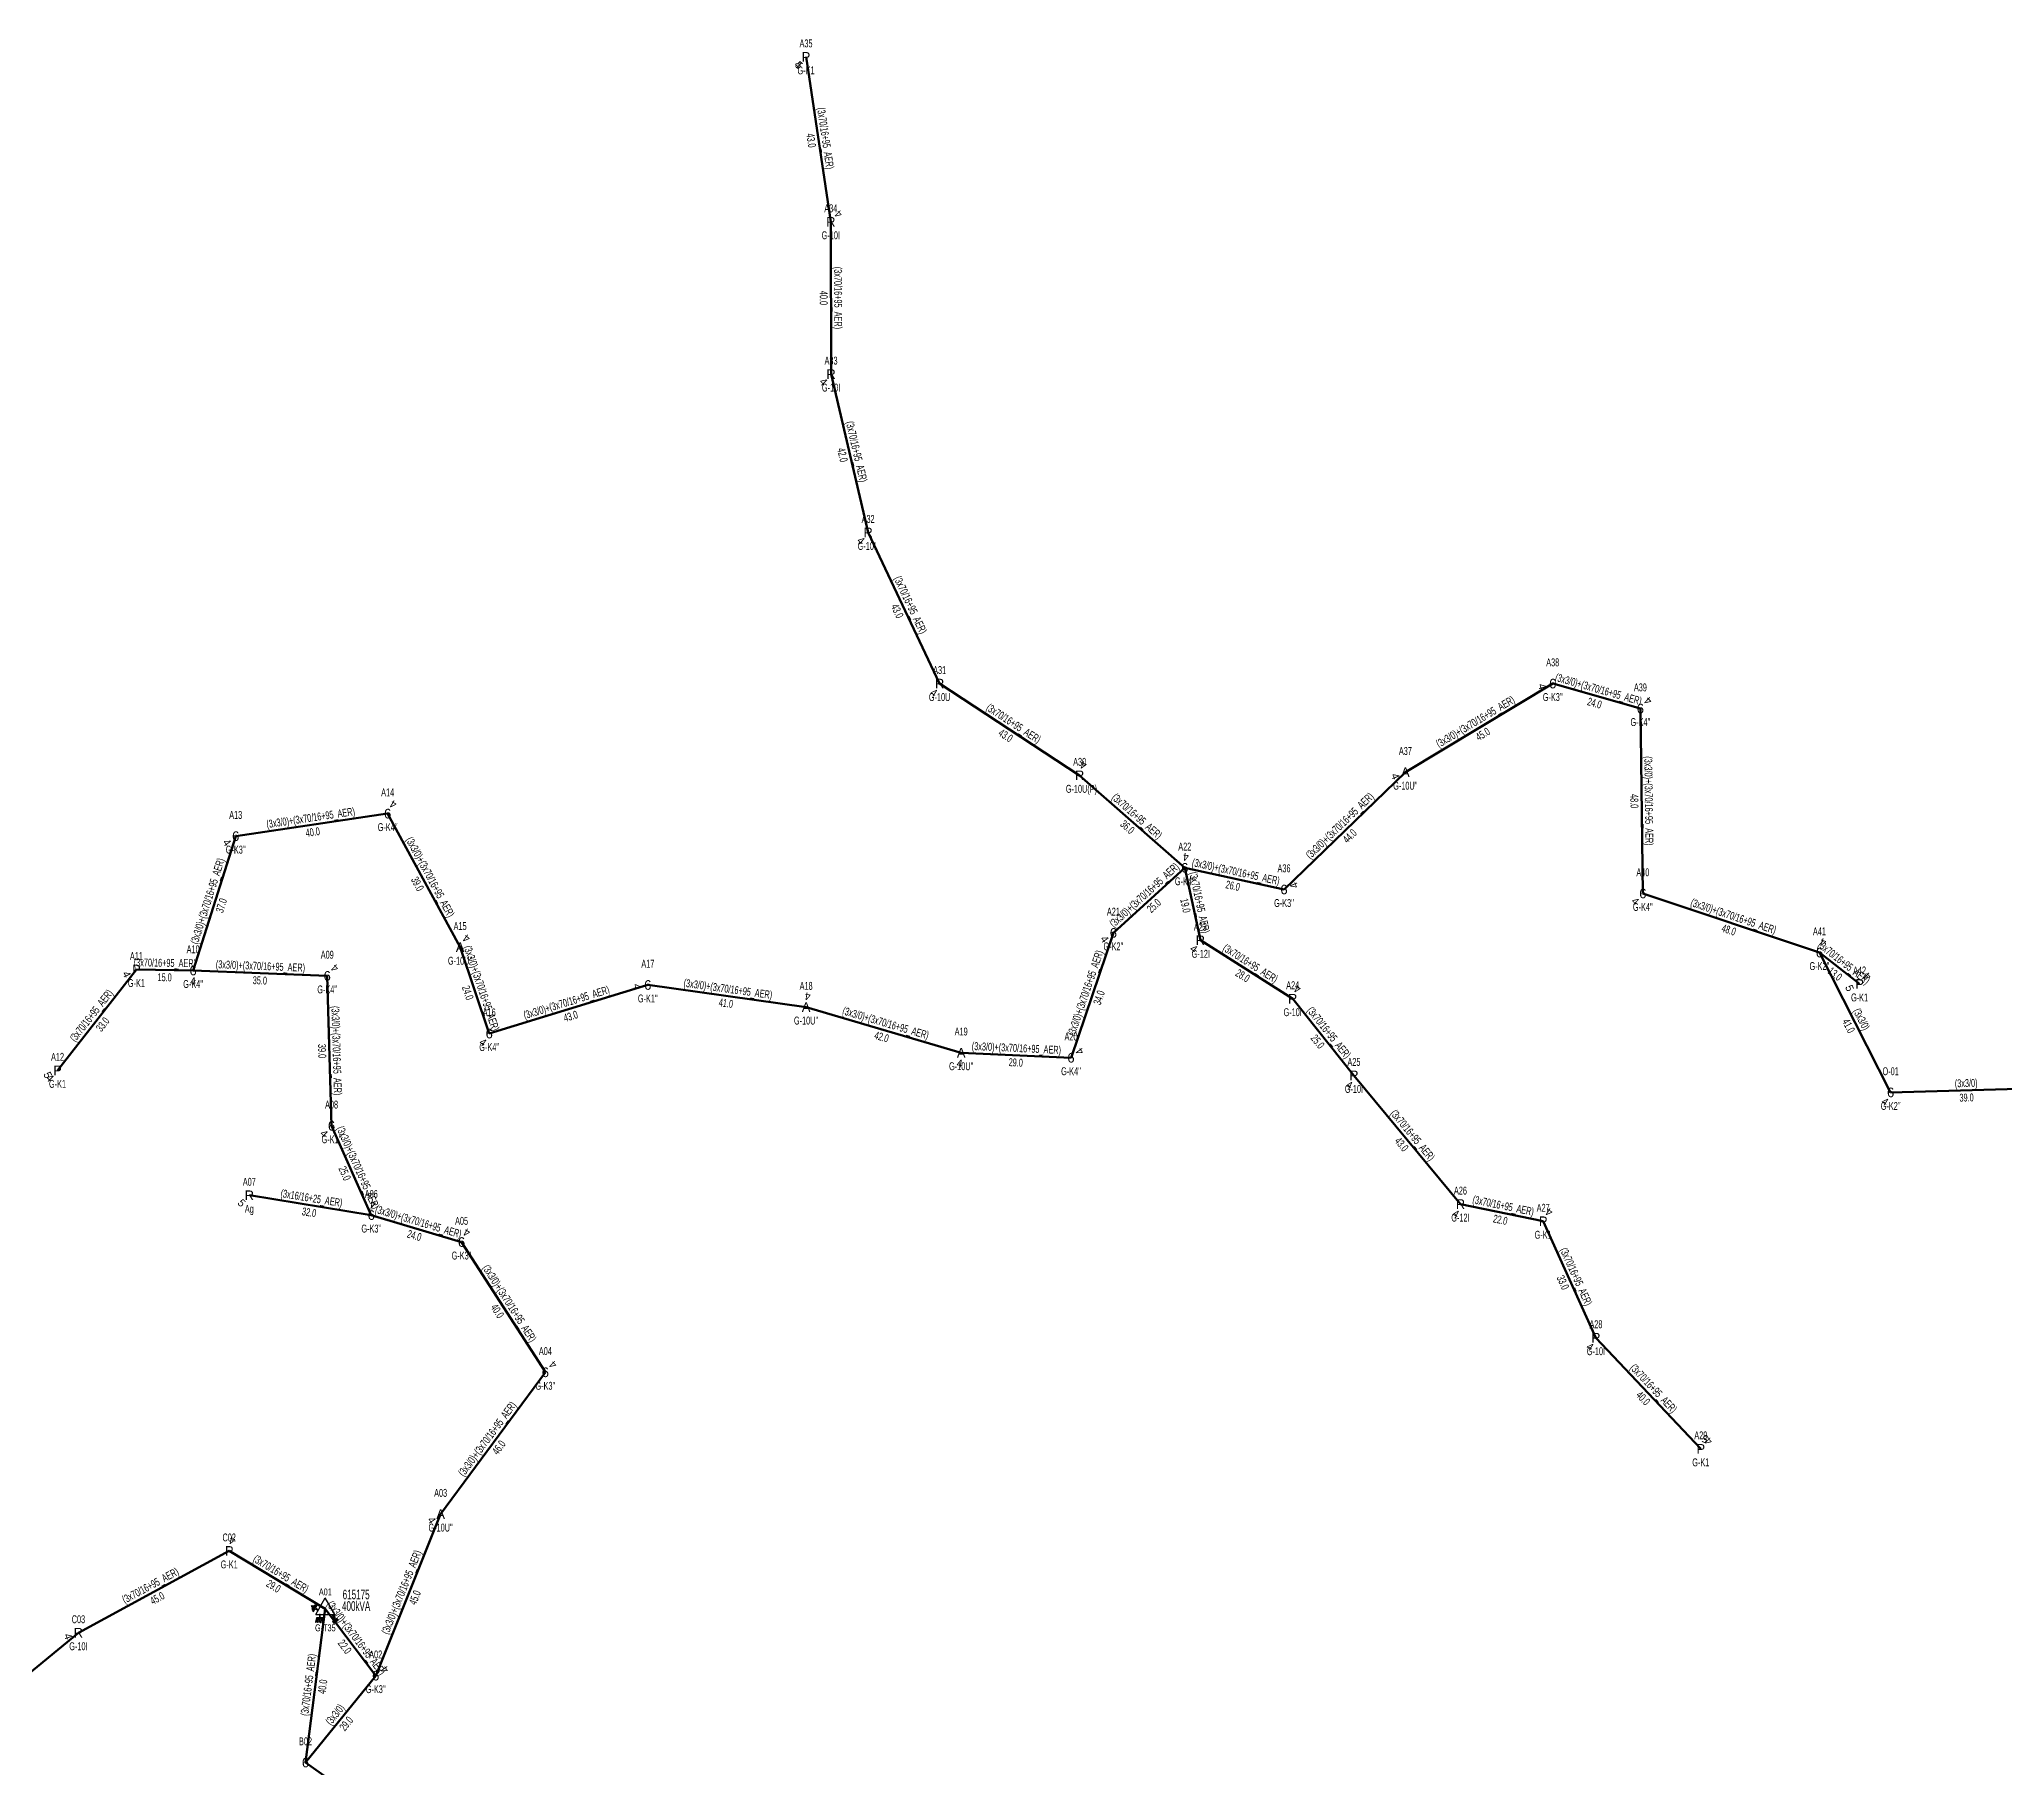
# Model space of a CAD drawing. Header units: millimetres. Extents: x 431745 to 436691, y 4033035 to 4040054.
# Drawn here: x 434638 to 435149, y 4038525 to 4038974 of the extents above; entities that cross this region are included whole.
import ezdxf
from ezdxf.enums import TextEntityAlignment as Align

# ---------------------------------------------------------------- set-up
doc = ezdxf.new("R2010")
doc.units = ezdxf.units.MM
for name, color, linetype, lineweight in [('DIREK_AG_MEVCUT', 120, 'Continuous', 25), ('DIREK_OG_MEVCUT', 16, 'Continuous', 25), ('HAT_AG_HAVAI_MEVCUT', 126, 'Continuous', 50), ('HAT_OG_HAVAI_MEVCUT', 48, 'Continuous', 70), ('TRAFO_MEVCUT', 5, 'Continuous', 30), ('TRAFO_TADILAT_BYSK', 5, 'Continuous', 30)]:
    doc.layers.add(name, color=color, linetype=linetype, lineweight=lineweight)
doc.styles.add('Direk', font='B_CAD')
doc.styles.get("Standard").update_dxf_attribs({"font": 'Arial'})

# ---------------------------------------------------------------- blocks, each defined once
blk = doc.blocks.new('MEV_DIREK')
h = blk.add_hatch(color=32)
h.paths.add_polyline_path([(-2.14, 0.97), (-2.35, 1.09), (-3.31, -0.55), (-3.09, -0.67), (-2.67, 0.06), (-1.89, -0.39), (-1.79, -0.22), (-2.56, 0.23)])
h.paths.add_polyline_path([(-3.46, -0.17), (-3.33, -0.25), (-2.61, 0.99), (-2.74, 1.06)])
h.paths.add_polyline_path([(-3.54, 0.29), (-3.41, 0.22), (-3.05, 0.82), (-3.18, 0.9)])
h.paths.add_polyline_path([(-3.58, 0.81), (-3.66, 0.68), (-3.53, 0.61), (-3.45, 0.74)])
h.paths.add_polyline_path([(-1.51, -2.34), (-2.26, -2.33), (-2.52, -3.47), (-2.42, -3.47), (-2.21, -2.53), (-1.91, -2.54), (-2.12, -3.47), (-2.02, -3.47), (-1.81, -2.54), (-1.51, -2.54), (-1.72, -3.47), (-1.62, -3.48), (-1.41, -2.54), (-1.11, -2.54), (-1.32, -3.48), (-1.22, -3.48), (-1.01, -2.54), (-0.71, -2.55), (-0.92, -3.48), (-0.82, -3.48), (-0.56, -2.35), (-1.31, -2.34), (-1.31, -1.44), (-1.51, -1.44)])
at = {"layer": 'TRAFO_MEVCUT'}
for points in [[(2.35, -1.57), (2.12, -1.92), (2.08, -1.44), (1.94, -1.44), (2.01, -2.32), (2.25, -1.96), (2.31, -2.67), (2.1, -2.67), (2.39, -2.87), (2.4, -2.86), (2.64, -2.49), (2.45, -2.63)], [(2.35, -1.57), (2.12, -1.92), (2.08, -1.44), (1.94, -1.44), (2.01, -2.32), (2.25, -1.96), (2.31, -2.67), (2.1, -2.67), (2.39, -2.87), (1.98, -3.19), (2.2, -3.79), (2.26, -3.74), (2.08, -3.26), (2.26, -3.13), (2.44, -3.6), (2.49, -3.56), (2.32, -3.08), (2.49, -2.94), (2.67, -3.42), (2.73, -3.38), (2.55, -2.9), (2.73, -2.76), (2.91, -3.24), (2.97, -3.2), (2.79, -2.72), (2.97, -2.58), (3.15, -3.06), (3.21, -3.01), (2.98, -2.42), (2.4, -2.86), (2.64, -2.49), (2.45, -2.63)], [(2.97, -2.58), (3.15, -3.06), (3.21, -3.01), (2.98, -2.42), (2.4, -2.86), (2.64, -2.49), (2.45, -2.63), (2.35, -1.57), (2.12, -1.92), (2.08, -1.44), (1.94, -1.44), (2.01, -2.32), (2.25, -1.96), (2.31, -2.67), (2.1, -2.67), (2.39, -2.87), (1.98, -3.19), (2.2, -3.79), (2.26, -3.74), (2.08, -3.26), (2.26, -3.13), (2.44, -3.6), (2.49, -3.56), (2.32, -3.08), (2.49, -2.94), (2.67, -3.42), (2.73, -3.38), (2.55, -2.9), (2.73, -2.76), (2.91, -3.24), (2.97, -3.2), (2.79, -2.72)]]:
    blk.add_hatch(color=32, dxfattribs=at).paths.add_polyline_path(points)
at = {"layer": 'TRAFO_MEVCUT', "linetype": 'Continuous'}
for p, q in [((-2.5, -1.44), (0, 2.89)), ((2.5, -1.44), (0, 2.89)), ((-2.5, -1.44), (2.5, -1.44))]:
    blk.add_line(p, q, dxfattribs=at)
at = {"layer": 'TRAFO_MEVCUT', "color": 32, "flags": 128}
blk.add_lwpolyline([(1.94, -1.44), (2.08, -1.44), (2.12, -1.92), (2.35, -1.57), (2.45, -2.63), (2.64, -2.49), (2.4, -2.86), (2.98, -2.42), (3.21, -3.01), (3.15, -3.06), (2.97, -2.58), (2.79, -2.72), (2.97, -3.2), (2.91, -3.24), (2.73, -2.76), (2.55, -2.9), (2.73, -3.38), (2.67, -3.42), (2.49, -2.94), (2.32, -3.08), (2.49, -3.56), (2.44, -3.6), (2.26, -3.13), (2.08, -3.26), (2.26, -3.74), (2.2, -3.79), (1.98, -3.19), (2.39, -2.87), (2.1, -2.67), (2.31, -2.67), (2.25, -1.96), (2.01, -2.32), (1.94, -1.44)], dxfattribs=at)
at = {"layer": 'TRAFO_TADILAT_BYSK', "color": 32, "flags": 128}
for points in [[(-3.53, 0.61), (-3.45, 0.74), (-3.58, 0.81), (-3.66, 0.68), (-3.53, 0.61)], [(-3.41, 0.22), (-3.05, 0.82), (-3.18, 0.9), (-3.54, 0.29), (-3.41, 0.22)], [(-3.33, -0.25), (-2.61, 0.99), (-2.74, 1.06), (-3.46, -0.17), (-3.33, -0.25)], [(-1.79, -0.22), (-2.56, 0.23), (-2.14, 0.97), (-2.35, 1.09), (-3.31, -0.55), (-3.09, -0.67), (-2.67, 0.06), (-1.89, -0.39), (-1.79, -0.22)], [(-1.31, -1.44), (-1.51, -1.44), (-1.51, -2.34), (-2.26, -2.33), (-2.52, -3.47), (-2.42, -3.47), (-2.21, -2.53), (-1.91, -2.54), (-2.12, -3.47), (-2.02, -3.47), (-1.81, -2.54), (-1.51, -2.54), (-1.72, -3.47), (-1.62, -3.48), (-1.41, -2.54), (-1.11, -2.54), (-1.32, -3.48), (-1.22, -3.48), (-1.01, -2.54), (-0.71, -2.55), (-0.92, -3.48), (-0.82, -3.48), (-0.56, -2.35), (-1.31, -2.34), (-1.31, -1.44)]]:
    blk.add_lwpolyline(points, dxfattribs=at)

msp = doc.modelspace()

# ---------------------------------------------------------------- linework, layer by layer
at = {"layer": 'HAT_AG_HAVAI_MEVCUT'}
for p, q in [((434837.454016, 4038969.14918), (434843.890339, 4038926.37024)), ((434843.890339, 4038926.37024), (434843.953846, 4038886.859953)), ((434843.953846, 4038886.859953), (434853.571, 4038845.786)), ((434853.571, 4038845.786), (434872.130001, 4038806.579413)), ((434872.130001, 4038806.579413), (434908.475, 4038782.778)), ((434908.475, 4038782.778), (434935.756142, 4038758.789853)), ((434939.796, 4038739.983), (434935.756142, 4038758.789853)), ((434963.76789, 4038724.833257), (434939.796, 4038739.983)), ((434643.196437, 4038706.248896), (434663.671928, 4038732.384565)), ((434663.671928, 4038732.384565), (434678.383249, 4038732.157166)), ((435110.89387, 4038728.658145), (435100.472524, 4038736.801194)), ((434979.665644, 4038704.937933), (434963.76789, 4038724.833257)), ((435007.300148, 4038671.552985), (434979.665644, 4038704.937933)), ((434692.97499, 4038673.833858), (434724.628749, 4038668.701774)), ((435028.780387, 4038667.094822), (435007.300148, 4038671.552985)), ((435042.46387, 4038636.892303), (435028.780387, 4038667.094822)), ((435069.686121, 4038608.058825), (435042.46387, 4038636.892303)), ((434648.611986, 4038560.354369), (434687.751836, 4038581.578159)), ((434687.751836, 4038581.578159), (434712.696475, 4038566.537735)), ((434712.696475, 4038566.537735), (434707.551679, 4038526.693259)), ((434616.825864, 4038534.300171), (434648.611986, 4038560.354369))]:
    msp.add_line(p, q, dxfattribs=at)
at = {"layer": 'HAT_OG_HAVAI_MEVCUT'}
for p, q in [((435031.253284, 4038806.577157), (434993.01086, 4038783.590076)), ((435054.007284, 4038800.092556), (435031.253284, 4038806.577157)), ((435054.649341, 4038752.130579), (435054.007284, 4038800.092556)), ((434993.01086, 4038783.590076), (434961.511317, 4038753.16047)), ((434728.871405, 4038772.842203), (434689.434078, 4038767.008905)), ((434747.675271, 4038738.182437), (434728.871405, 4038772.842203)), ((434689.434078, 4038767.008905), (434678.383249, 4038732.157166)), ((434935.756142, 4038758.789853), (434917.228712, 4038741.910295)), ((434961.511317, 4038753.16047), (434935.756142, 4038758.789853)), ((435100.472524, 4038736.801194), (435054.649341, 4038752.130579)), ((434755.237947, 4038715.787515), (434747.675271, 4038738.182437)), ((434917.228712, 4038741.910295), (434906.229073, 4038709.51963)), ((434678.383249, 4038732.157166), (434713.191806, 4038730.743633)), ((435118.958973, 4038700.520694), (435100.472524, 4038736.801194)), ((434713.191806, 4038730.743633), (434714.314269, 4038691.866807)), ((434796.396406, 4038728.394599), (434755.237947, 4038715.787515)), ((434837.478238, 4038722.663996), (434796.396406, 4038728.394599)), ((434877.727078, 4038710.82182), (434837.478238, 4038722.663996)), ((434906.229073, 4038709.51963), (434877.727078, 4038710.82182)), ((435158.257266, 4038701.618143), (435118.958973, 4038700.520694)), ((434714.314269, 4038691.866807), (434724.628749, 4038668.701774)), ((434724.628749, 4038668.701774), (434748.055946, 4038661.709623)), ((434748.055946, 4038661.709623), (434769.80621, 4038627.920943)), ((434769.80621, 4038627.920943), (434742.623523, 4038591.144953)), ((434742.623523, 4038591.144953), (434725.774833, 4038549.224557)), ((434725.774833, 4038549.224557), (434712.696475, 4038566.537735)), ((434707.551679, 4038526.693259), (434725.774833, 4038549.224557)), ((434743.454, 4038501.335), (434707.551679, 4038526.693259))]:
    msp.add_line(p, q, dxfattribs=at)

# ---------------------------------------------------------------- block references
at = {"layer": 'TRAFO_MEVCUT'}
msp.add_blockref('MEV_DIREK', (434712.696475, 4038566.537735), dxfattribs=at)

# ---------------------------------------------------------------- texts
at = {"layer": 'DIREK_AG_MEVCUT', "width": 0.53}
for s, p in [('A35', (434837.454016, 4038972.64918)), ('G-K1', (434837.454016, 4038965.64918)), ('A34', (434843.890339, 4038929.87024)), ('G-10I', (434843.890339, 4038922.87024)), ('A33', (434843.953846, 4038890.359953)), ('G-10I', (434843.953846, 4038883.359953)), ('A32', (434853.571, 4038849.286)), ('G-10I', (434853.23379, 4038842.286)), ('A31', (434872.130001, 4038810.079413)), ('G-10U', (434872.130001, 4038803.079413)), ('A30', (434908.475, 4038786.278)), ('G-10U(P)', (434908.938971, 4038779.278)), ('A23', (434939.796, 4038743.483)), ('A11', (434663.671928, 4038735.884565)), ('G-12I', (434939.922761, 4038736.483)), ('A42', (435110.89387, 4038732.158145)), ('G-K1', (434663.671928, 4038728.884565)), ('A24', (434963.76789, 4038728.333257)), ('G-10I', (434963.76789, 4038721.333257)), ('G-K1', (435110.89387, 4038725.158145)), ('A12', (434643.196437, 4038709.748896)), ('A25', (434979.665644, 4038708.437933)), ('G-K1', (434643.196437, 4038702.748896)), ('G-10I', (434979.665644, 4038701.437933)), ('A07', (434692.97499, 4038677.333858)), ('A26', (435007.300148, 4038675.052985)), ('Ag', (434692.97499, 4038670.333858)), ('A27', (435028.780387, 4038670.594822)), ('G-12I', (435007.300148, 4038668.052985)), ('G-K1', (435028.780387, 4038663.594822)), ('A28', (435042.46387, 4038640.392303)), ('G-10I', (435042.46387, 4038633.392303)), ('A29', (435069.686121, 4038611.558825)), ('G-K1', (435069.686121, 4038604.558825)), ('C02', (434687.751836, 4038585.078159)), ('G-K1', (434687.751836, 4038578.078159)), ('C03', (434648.611986, 4038563.854369)), ('G-10I', (434648.611986, 4038556.854369))]:
    msp.add_text(s, height=2.05, dxfattribs=at).set_placement(p, align=Align.MIDDLE_CENTER)
at = {"layer": 'DIREK_AG_MEVCUT', "color": 32, "style": 'Direk'}
for s, rotation, p in [('4', 315.000001, (434835.474117, 4038967.16928)), ('5', 319.278143, (434835.62733, 4038967.0271)), ('4', 495.046048, (434845.868646, 4038928.35173)), ('4', 315.046048, (434841.975539, 4038884.878463)), ('4', 318.837381, (434851.728044, 4038843.678035)), ('4', 327.665605, (434870.632394, 4038804.213579)), ('4', 519.337513, (434909.463014, 4038785.397891)), ('4', 322.098779, (434938.075954, 4038737.773601)), ('4', 295.961878, (434661.154488, 4038731.1588)), ('4', 514.31365, (434964.981534, 4038727.356562)), ('5', 292.500002, (435108.307007, 4038727.586631)), ('4', 495.000001, (435112.873769, 4038730.638044)), ('5', 295.961878, (434640.678997, 4038705.023131)), ('4', 315.000001, (434641.216538, 4038704.268997)), ('4', 334.31365, (434978.452, 4038702.414628)), ('5', 315.000001, (434690.995091, 4038671.853959)), ('4', 334.808188, (435006.108328, 4038669.019299)), ('4', 507.186635, (435030.297719, 4038669.448055)), ('4', 327.186635, (435040.946538, 4038634.53907)), ('5', 156.676793, (435070.79469, 4038610.630026)), ('4', 495.000001, (435071.66602, 4038610.038724)), ('4', 524.456018, (434688.502175, 4038584.27575)), ('4', 289.67026, (434645.975379, 4038559.411871))]:
    msp.add_text(s, height=2, rotation=rotation, dxfattribs=at).set_placement(p, align=Align.MIDDLE_CENTER)
at = {"layer": 'DIREK_AG_MEVCUT', "style": 'Direk'}
for s, p in [('P', (434837.454016, 4038969.14918)), ('R', (434843.890339, 4038926.37024)), ('R', (434843.953846, 4038886.859953)), ('R', (434853.571, 4038845.786)), ('R', (434872.130001, 4038806.579413)), ('R', (434908.475, 4038782.778)), ('R', (434939.796, 4038739.983)), ('P', (434663.671928, 4038732.384565)), ('P', (435110.89387, 4038728.658145)), ('R', (434963.76789, 4038724.833257)), ('P', (434643.196437, 4038706.248896)), ('R', (434979.665644, 4038704.937933)), ('R', (434692.97499, 4038673.833858)), ('R', (435007.300148, 4038671.552985)), ('P', (435028.780387, 4038667.094822)), ('R', (435042.46387, 4038636.892303)), ('P', (435069.686121, 4038608.058825)), ('P', (434687.751836, 4038581.578159)), ('R', (434648.611986, 4038560.354369))]:
    msp.add_text(s, height=2.5, dxfattribs=at).set_placement(p, align=Align.MIDDLE_CENTER)
at = {"layer": 'DIREK_OG_MEVCUT', "width": 0.53}
for s, p in [('A38', (435031.253284, 4038812.077157)), ("G-K3''", (435031.253284, 4038803.077157)), ('A39', (435054.007284, 4038805.592556)), ("G-K4''", (435054.007284, 4038796.592556)), ('A37', (434993.01086, 4038789.090076)), ('A14', (434728.871405, 4038778.342203)), ("G-10U''", (434993.01086, 4038780.090076)), ('A13', (434689.434078, 4038772.508905)), ("G-K4''", (434728.871405, 4038769.342203)), ("G-K3''", (434689.434078, 4038763.508905)), ('A22', (434935.756142, 4038764.289853)), ('A36', (434961.511317, 4038758.66047)), ('A40', (435054.649341, 4038757.630579)), ("G-K4''", (434935.756142, 4038755.289853)), ('A21', (434917.228712, 4038747.410295)), ("G-K3''", (434961.511317, 4038749.66047)), ("G-K4''", (435054.649341, 4038748.630579)), ('A15', (434747.675271, 4038743.682437)), ('A41', (435100.472524, 4038742.301194)), ('A10', (434678.383249, 4038737.657166)), ('A09', (434713.191806, 4038736.243633)), ("G-K2''", (434917.228712, 4038738.410295)), ("G-10U''", (434747.675271, 4038734.682437)), ('A17', (434796.396406, 4038733.894599)), ("G-K2''", (435100.472524, 4038733.301194)), ("G-K4''", (434678.383249, 4038728.657166)), ("G-K4''", (434713.191806, 4038727.243633)), ('A18', (434837.478238, 4038728.163996)), ('A16', (434755.237947, 4038721.287515)), ("G-K1''", (434796.396406, 4038724.894599)), ("G-10U''", (434837.478238, 4038719.163996)), ('A19', (434877.727078, 4038716.32182)), ("G-K4''", (434755.237947, 4038712.287515)), ('A20', (434906.229073, 4038715.01963)), ("G-10U''", (434877.727078, 4038707.32182)), ("G-K4''", (434906.229073, 4038706.01963)), ('O-01', (435118.958973, 4038706.020694)), ('A08', (434714.314269, 4038697.366807)), ("G-K2''", (435118.958973, 4038697.020694)), ("G-K1''", (434714.314269, 4038688.366807)), ('A06', (434724.628749, 4038674.201774)), ("G-K3''", (434724.628749, 4038665.201774)), ('A05', (434748.055946, 4038667.209623)), ("G-K3''", (434748.055946, 4038658.209623)), ('A04', (434769.80621, 4038633.420943)), ("G-K3''", (434769.80621, 4038624.420943)), ('A03', (434742.623523, 4038596.644953)), ("G-10U''", (434742.623523, 4038587.644953)), ('A02', (434725.774833, 4038554.724557)), ("G-K3''", (434725.774833, 4038545.724557)), ('B02', (434707.551679, 4038532.193259))]:
    msp.add_text(s, height=2.05, dxfattribs=at).set_placement(p, align=Align.MIDDLE_CENTER)
at = {"layer": 'DIREK_OG_MEVCUT', "color": 32, "style": 'Direk'}
for rotation, p in [(285.504797, (435028.555182, 4038805.828663)), (495.383482, (435055.973887, 4038802.085662)), (292.005106, (434990.414839, 4038782.540946)), (509.240519, (434730.303424, 4038775.248304)), (306.203581, (434687.174693, 4038765.355068)), (533.835301, (434936.056825, 4038761.573661)), (472.005106, (434964.107338, 4038754.2096)), (315.383482, (435052.682738, 4038750.137473)), (504.329812, (434749.308003, 4038740.45712)), (305.621441, (434914.95264, 4038740.279499)), (520.998292, (435101.384194, 4038739.448619)), (495.826902, (434715.142925, 4038732.751899)), (359.557215, (434678.36161, 4038729.35725)), (278.515072, (434793.627271, 4038727.980004)), (531.802426, (434837.877481, 4038725.435387)), (324.329812, (434753.605215, 4038713.512831)), (485.621441, (434908.505145, 4038711.150426)), (351.802426, (434877.327835, 4038708.05043)), (328.500385, (435117.495993, 4038698.133292)), (315.826902, (434712.36315, 4038689.858541)), (531.690792, (434725.033392, 4038671.472382)), (511.384987, (434749.396927, 4038664.167624)), (495.000001, (434771.786108, 4038629.900843)), (304.051885, (434740.303636, 4038589.577111)), (484.051885, (434728.094719, 4038550.792398))]:
    msp.add_text('4', height=2, rotation=rotation, dxfattribs=at).set_placement(p, align=Align.MIDDLE_CENTER)
at = {"layer": 'DIREK_OG_MEVCUT', "style": 'Direk'}
for s, p in [('6', (435031.253284, 4038806.577157)), ('6', (435054.007284, 4038800.092556)), ('A', (434993.01086, 4038783.590076)), ('6', (434728.871405, 4038772.842203)), ('6', (434689.434078, 4038767.008905)), ('6', (434935.756142, 4038758.789853)), ('6', (434961.511317, 4038753.16047)), ('6', (435054.649341, 4038752.130579)), ('6', (434917.228712, 4038741.910295)), ('A', (434747.675271, 4038738.182437)), ('6', (435100.472524, 4038736.801194)), ('6', (434678.383249, 4038732.157166)), ('6', (434713.191806, 4038730.743633)), ('6', (434796.396406, 4038728.394599)), ('A', (434837.478238, 4038722.663996)), ('6', (434755.237947, 4038715.787515)), ('A', (434877.727078, 4038710.82182)), ('6', (434906.229073, 4038709.51963)), ('6', (435118.958973, 4038700.520694)), ('6', (434714.314269, 4038691.866807)), ('6', (434724.628749, 4038668.701774)), ('6', (434748.055946, 4038661.709623)), ('6', (434769.80621, 4038627.920943)), ('A', (434742.623523, 4038591.144953)), ('6', (434725.774833, 4038549.224557)), ('6', (434707.551679, 4038526.693259))]:
    msp.add_text(s, height=2.5, dxfattribs=at).set_placement(p, align=Align.MIDDLE_CENTER)
at = {"layer": 'HAT_AG_HAVAI_MEVCUT', "lineweight": 30, "width": 0.53}
for s, rotation, p in [('(3x70/16+95_AER)', 278.556284, (434841.512717, 4038947.886174)), ('(3x70/16+95_AER)', 270.092093, (434844.772091, 4038906.616463)), ('(3x70/16+95_AER)', 283.177978, (434849.590039, 4038866.516756)), ('(3x70/16+95_AER)', 295.331207, (434863.618773, 4038826.546379)), ('(3x70/16+95_AER)', 326.780233, (434890.768175, 4038795.389796)), ('(3x70/16+95_AER)', 318.675024, (434922.676851, 4038771.422256)), ('(3x70/16+95_AER)', 282.123353, (434938.607114, 4038749.564941)), ('(3x70/16+95_AER)', 327.707953, (434952.236045, 4038733.126664)), ('(3x70/16+95_AER)', 321.996581, (435106.206549, 4038733.399448)), ('(3x70/16+95_AER)', 359.114427, (434671.040725, 4038733.120764)), ('(3x70/16+95_AER)', 51.923754, (434652.76507, 4038719.840934)), ('(3x70/16+95_AER)', 308.627298, (434972.380807, 4038715.416209)), ('(3x70/16+95_AER)', 309.616373, (434994.137678, 4038688.787456)), ('(3x16/16+25_AER)', 350.790663, (434708.937905, 4038672.10686)), ('(3x70/16+95_AER)', 348.274888, (435018.213002, 4038670.156167)), ('(3x70/16+95_AER)', 294.373267, (435036.396373, 4038652.34434)), ('(3x70/16+95_AER)', 313.353583, (435056.693057, 4038623.059088)), ('(3x70/16+95_AER)', 328.912033, (434700.663056, 4038574.785867)), ('(3x70/16+95_AER)', 28.468997, (434667.776731, 4038571.713478)), ('(3x70/16+95_AER)', 442.642567, (434709.281076, 4038546.724347))]:
    msp.add_text(s, height=2.05, rotation=rotation, dxfattribs=at).set_placement(p, align=Align.CENTER)
for s, rotation, p in [('43.0', 278.556284, (434839.831638, 4038947.633246)), ('40.0', 270.092093, (434843.072094, 4038906.61373)), ('42.0', 283.177978, (434847.934806, 4038866.129196)), ('43.0', 295.331207, (434862.082228, 4038825.819034)), ('43.0', 326.780233, (434889.836827, 4038793.967618)), ('36.0', 318.675024, (434921.554291, 4038770.145596)), ('19.0', 282.123353, (434936.945028, 4038749.207912)), ('28.0', 327.707953, (434951.327845, 4038731.689593)), ('13.0', 321.996581, (435105.159844, 4038732.059892)), ('15.0', 359.114427, (434671.014451, 4038731.420967)), ('33.0', 51.923754, (434654.103294, 4038718.792527)), ('25.0', 308.627298, (434971.052727, 4038714.354981)), ('43.0', 309.616373, (434992.828115, 4038687.703461)), ('32.0', 350.790663, (434708.665834, 4038670.428773)), ('22.0', 348.274888, (435017.867534, 4038668.49164)), ('33.0', 294.373267, (435034.847884, 4038651.642785)), ('40.0', 313.353583, (435055.456934, 4038621.89204)), ('29.0', 328.912033, (434699.785255, 4038573.330028)), ('45.0', 28.468997, (434668.587092, 4038570.21905)), ('40.0', 442.642567, (434710.967079, 4038546.506647))]:
    msp.add_text(s, height=2.05, rotation=rotation, dxfattribs=at).set_placement(p, align=Align.TOP_CENTER)
at = {"layer": 'HAT_OG_HAVAI_MEVCUT', "lineweight": 30, "width": 0.53}
for s, rotation, p in [('(3x3/0)+(3x70/16+95_AER)', 344.093122, (435042.863248, 4038804.152309)), ('(3x3/0)+(3x70/16+95_AER)', 391.009591, (435011.694168, 4038795.812135)), ('(3x3/0)+(3x70/16+95_AER)', 270.766961, (435055.178236, 4038776.122946)), ('(3x3/0)+(3x70/16+95_AER)', 368.413791, (434709.028369, 4038770.766406)), ('(3x3/0)+(3x70/16+95_AER)', 404.01021, (434976.67052, 4038768.986607)), ('(3x3/0)+(3x70/16+95_AER)', 298.481035, (434739.020467, 4038755.917657)), ('(3x3/0)+(3x70/16+95_AER)', 432.407159, (434683.098419, 4038749.839949)), ('(3x3/0)+(3x70/16+95_AER)', 402.335327, (434925.919979, 4038750.978408)), ('(3x3/0)+(3x70/16+95_AER)', 347.670599, (434948.815231, 4038756.805557)), ('(3x3/0)+(3x70/16+95_AER)', 341.50319, (435077.830597, 4038745.271977)), ('(3x3/0)+(3x70/16+95_AER)', 357.674566, (434695.822016, 4038732.2997)), ('(3x3/0)+(3x70/16+95_AER)', 288.659621, (434752.26193, 4038727.256929)), ('(3x3/0)+(3x70/16+95_AER)', 431.242879, (434910.924036, 4038725.988286)), ('(3x3/0)+(3x70/16+95_AER)', 377.030142, (434775.568233, 4038722.903785)), ('(3x3/0)+(3x70/16+95_AER)', 352.058917, (434817.054753, 4038726.371147)), ('(3x3/0)+(3x70/16+95_AER)', 343.604849, (434857.842579, 4038717.558345)), ('(3x3/0)', 297.000767, (435110.473099, 4038719.046846)), ('(3x3/0)+(3x70/16+95_AER)', 271.653801, (434714.602683, 4038711.329751)), ('(3x3/0)+(3x70/16+95_AER)', 357.384108, (434892.01687, 4038711.019839)), ('(3x3/0)', 361.599633, (435138.584392, 4038701.919087)), ('(3x3/0)+(3x70/16+95_AER)', 294.001534, (434720.248014, 4038680.630038)), ('(3x3/0)+(3x70/16+95_AER)', 343.381581, (434736.585445, 4038666.020195)), ('(3x3/0)+(3x70/16+95_AER)', 302.769972, (434759.645801, 4038645.27536)), ('(3x3/0)+(3x70/16+95_AER)', 413.530329, (434755.53132, 4038610.038186)), ('(3x3/0)+(3x70/16+95_AER)', 428.103767, (434733.410496, 4038570.501743)), ('(3x3/0)+(3x70/16+95_AER)', 307.067362, (434719.913892, 4038558.393487)), ('(3x3/0)', 51.034314, (434716.002362, 4038538.493435))]:
    msp.add_text(s, height=2.05, rotation=rotation, dxfattribs=at).set_placement(p, align=Align.CENTER)
for s, rotation, p in [('24.0', 344.093122, (435042.397321, 4038802.517404)), ('45.0', 391.009591, (435012.569977, 4038794.355098)), ('48.0', 270.766961, (435053.478389, 4038776.10019)), ('40.0', 368.413791, (434709.277115, 4038769.084702)), ('44.0', 404.01021, (434977.851657, 4038767.76394)), ('39.0', 298.481035, (434737.52621, 4038755.106982)), ('26.0', 347.670599, (434948.452227, 4038755.144766)), ('37.0', 432.407159, (434684.718908, 4038749.326123)), ('25.0', 402.335327, (434927.064875, 4038749.72174)), ('48.0', 341.50319, (435077.291268, 4038743.659797)), ('35.0', 357.674566, (434695.753038, 4038730.6011)), ('24.0', 288.659621, (434750.651289, 4038726.713022)), ('43.0', 377.030142, (434776.06612, 4038721.278328)), ('41.0', 352.058917, (434816.81989, 4038724.687449)), ('34.0', 431.242879, (434912.533749, 4038725.441639)), ('41.0', 297.000767, (435108.958398, 4038718.275042)), ('39.0', 271.653801, (434712.903392, 4038711.280689)), ('42.0', 343.604849, (434857.362737, 4038715.927471)), ('29.0', 357.384108, (434891.939281, 4038709.321611)), ('39.0', 361.599633, (435138.631848, 4038700.21975)), ('25.0', 294.001534, (434718.695005, 4038679.938544)), ('24.0', 343.381581, (434736.099251, 4038664.391202)), ('40.0', 302.769972, (434758.216355, 4038644.355206)), ('46.0', 413.530329, (434756.898412, 4038609.027711)), ('45.0', 428.103767, (434734.987859, 4038569.867767)), ('22.0', 307.067362, (434718.557416, 4038557.368806)), ('29.0', 51.034314, (434717.32415, 4038537.424381))]:
    msp.add_text(s, height=2.05, rotation=rotation, dxfattribs=at).set_placement(p, align=Align.TOP_CENTER)
at = {"layer": 'TRAFO_MEVCUT', "width": 0.6}
for s, height, p in [('A01', 1.8, (434712.696475, 4038570.037735)), ('400kVA', 2.5, (434720.696475, 4038566.037735)), ('615175', 2.5, (434720.696475, 4038569.037735))]:
    msp.add_text(s, height=height, dxfattribs=at).set_placement(p, align=Align.CENTER)
msp.add_text('G-T35', height=1.8, dxfattribs=at).set_placement((434712.696475, 4038562.537735), align=Align.TOP_CENTER)

doc.saveas('drawing.dxf')
